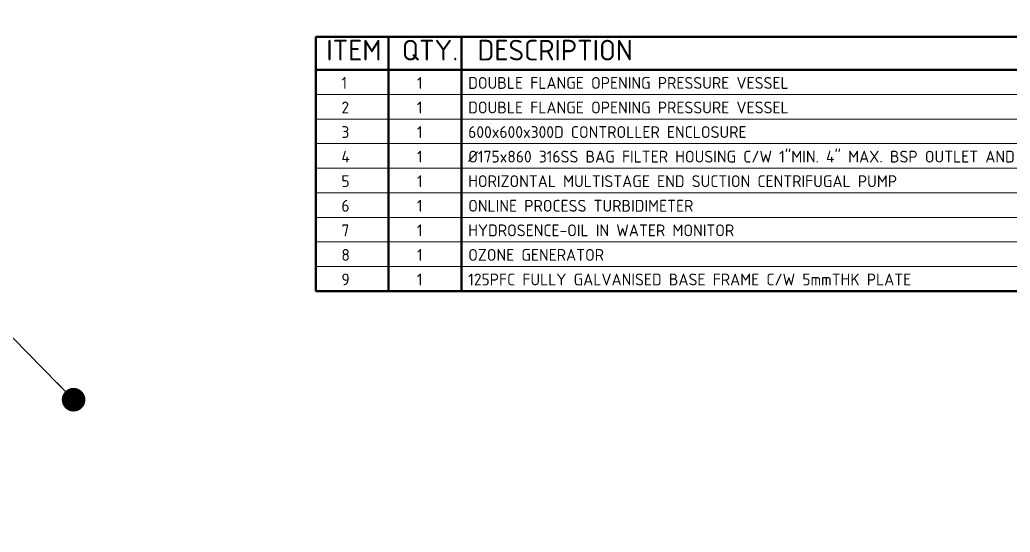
# Paper-space layout 'Layout1' of a CAD drawing. Header units: millimetres. Extents: x 0 to 420, y 0 to 297.
# Drawn here: x 141.6 to 309.4, y 105 to 191.8 of the extents above; entities that cross this region are included whole.
import ezdxf
from ezdxf.enums import TextEntityAlignment as Align

# ---------------------------------------------------------------- set-up
doc = ezdxf.new("R2010")
doc.units = ezdxf.units.MM
for name, color, linetype, lineweight in [('.OUTLINE 3', 1, 'Continuous', 50), ('.TABLE', 8, 'Continuous', 18), ('.TEXT', 2, 'Continuous', 20)]:
    doc.layers.add(name, color=color, linetype=linetype, lineweight=lineweight)
doc.layers.add('.TITLE BLOCK ATTRIBUTES', color=2, linetype='Continuous')
doc.layers.add('.TITLE PAGE OUTLINE', color=252, linetype='Continuous', plot=False)
doc.styles.add('iso3098b.shx', font='iso3098b.shx')
doc.styles.add('ISOCP', font='isocp.shx')
doc.styles.add('ROMANS', font='romans')
doc.styles.add('style1', font='FRABK.TTF')
doc.dimstyles.new('AP-L-A1', dxfattribs={"dimscale": 0, "dimtxt": 3.5, "dimasz": 3, "dimexe": 1, "dimexo": 1, "dimtad": 1, "dimdec": 0, "dimdsep": 46, "dimtxsty": 'ISOCP', "dimcen": 2.5, "dimclrd": 256, "dimclre": 256, "dimclrt": 50, "dimadec": 0, "dimazin": 0, "dimtfac": 1, "dimtdec": 0, "dimtmove": 0, "dimatfit": 3, "dimfxl": 10, "dimarcsym": 0})

# ---------------------------------------------------------------- blocks, each defined once
blk = doc.blocks.new('AP TITLE BLOCK A3')
at = {"layer": '.TITLE PAGE OUTLINE', "linetype": 'Continuous', "lineweight": 0}
blk.add_3dface([(0, 0), (420, 0), (420, 297), (0, 297)], dxfattribs=at)
at = {"layer": '.TITLE BLOCK ATTRIBUTES', "style": 'style1'}
for tag, p in [('REVF', (12.75, 33)), ('00.00.06', (20.75, 33)), ('DRN6', (29.25, 33)), ('CHK6', (35.25, 33)), ('APP6', (41.25, 33)), ('REVE', (12.75, 29.5)), ('00.00.05', (20.75, 29.5)), ('DRN5', (29.25, 29.5)), ('CHK5', (35.25, 29.5)), ('APP5', (41.25, 29.5)), ('REVD', (12.75, 26)), ('00.00.04', (20.75, 26)), ('DRN4', (29.25, 26)), ('CHK4', (35.25, 26)), ('APP4', (41.25, 26)), ('REVC', (12.75, 22.5)), ('00.00.03', (20.75, 22.5)), ('DRN3', (29.25, 22.5)), ('CHK3', (35.25, 22.5)), ('APP3', (41.25, 22.5)), ('REVB', (12.75, 19)), ('00.00.02', (20.75, 19)), ('DRN2', (29.25, 19)), ('CHK2', (35.25, 19)), ('APP2', (41.25, 19)), ('REVA', (12.75, 15.5)), ('00.00.01', (20.75, 15.5)), ('DRN1', (29.25, 15.5)), ('CHK1', (35.25, 15.5)), ('APP1', (41.25, 15.5))]:
    blk.add_attdef(tag, text='', height=1.5, dxfattribs=at).set_placement(p, align=Align.MIDDLE_CENTER)
for tag, height, p in [('DESRP6', 1.5, (45.7, 33)), ('CLIENT', 3, (258.26, 31.25)), ('TITLE1', 3, (318.01, 31.25)), ('DESRP5', 1.5, (45.7, 29.5)), ('TITLE2', 3, (318.01, 26)), ('DESRP4', 1.5, (45.7, 26)), ('PROJ1', 3, (258.26, 24.75)), ('DESRP3', 1.5, (45.7, 22.5)), ('TITLE3', 3, (318.01, 20.87)), ('PROJ2', 3, (258.26, 20.25)), ('DESRP2', 1.5, (45.7, 19)), ('DESRP1', 1.5, (45.7, 15.5)), ('SHN', 3, (258.26, 13.75)), ('DRGNO.', 3, (318.01, 13.75)), ('A', 3, (404.58, 13.75))]:
    blk.add_attdef(tag, text='', height=height, dxfattribs=at).set_placement(p, align=Align.MIDDLE_LEFT)
at = {"layer": '.TITLE BLOCK ATTRIBUTES', "style": 'ROMANS'}
for tag, p in [('DRN', (248.76, 33)), ('CHK', (248.76, 29.5)), ('APP', (248.76, 26)), ('DATE', (248.76, 22.5)), ('SCALE', (248.76, 19)), ('TOL', (248.76, 15.5)), ('PGES', (248.76, 12))]:
    blk.add_attdef(tag, text='', height=1.5, dxfattribs=at).set_placement(p, align=Align.MIDDLE_RIGHT)

psp = doc.layouts.get("Layout1")

# ---------------------------------------------------------------- linework, layer by layer
at = {"layer": '.OUTLINE 3'}
for p, q in [((398.6, 188.9), (191.75, 188.9)), ((191.75, 145.86), (191.75, 188.9)), ((204.07, 188.9), (204.07, 145.86)), ((216.39, 188.9), (216.39, 145.86)), ((191.75, 183.3), (398.6, 183.3)), ((191.75, 145.86), (398.6, 145.86))]:
    psp.add_line(p, q, dxfattribs=at)
at = {"layer": '.TABLE'}
for p, q in [((191.75, 179.14), (398.6, 179.14)), ((191.75, 174.98), (398.6, 174.98)), ((191.75, 170.82), (398.6, 170.82)), ((191.75, 166.66), (398.6, 166.66)), ((191.75, 162.5), (398.6, 162.5)), ((191.75, 158.34), (398.6, 158.34)), ((191.75, 154.18), (398.6, 154.18)), ((191.75, 150.02), (398.6, 150.02))]:
    psp.add_line(p, q, dxfattribs=at)

# ---------------------------------------------------------------- block references
psp.add_blockref('AP TITLE BLOCK A3', (0, 0))

# ---------------------------------------------------------------- texts
at = {"layer": '.OUTLINE 3', "style": 'iso3098b.shx'}
for s, p in [('ITEM', (193.51, 184.9)), ('QTY.', (206.31, 184.9)), ('DESCRIPTION', (219.11, 184.9))]:
    psp.add_text(s, height=3.5, dxfattribs=at).set_placement(p)
at = {"layer": '.TEXT', "style": 'iso3098b.shx'}
for s, p in [('1', (196.07, 180.1)), ('1', (208.87, 180.1)), ('DOUBLE FLANGE OPENING PRESSURE VESSEL', (217.55, 180.1)), ('2', (196.07, 175.94)), ('1', (208.87, 175.94)), ('DOUBLE FLANGE OPENING PRESSURE VESSEL', (217.55, 175.94)), ('3', (196.07, 171.78)), ('1', (208.87, 171.78)), ('600x600x300D CONTROLLER ENCLOSURE', (217.55, 171.78)), ('4', (196.07, 167.62)), ('1', (208.87, 167.62)), ('%%C175x860 316SS BAG FILTER HOUSING C/W 1"MIN. 4" MAX. BSP OUTLET AND INLET', (217.55, 167.62)), ('5', (196.07, 163.46)), ('1', (208.87, 163.46)), ('HORIZONTAL MULTISTAGE END SUCTION CENTRIFUGAL PUMP', (217.55, 163.46)), ('6', (196.07, 159.3)), ('1', (208.87, 159.3)), ('ONLINE PROCESS TURBIDIMETER', (217.55, 159.3)), ('7', (196.07, 155.14)), ('1', (208.87, 155.14)), ('HYDROSENCE-OIL IN WATER MONITOR', (217.55, 155.14)), ('8', (196.07, 150.98)), ('1', (208.87, 150.98)), ('OZONE GENERATOR', (217.55, 150.98)), ('9', (196.07, 146.82)), ('1', (208.87, 146.82)), ('125PFC FULLY GALVANISED BASE FRAME C/W 5mmTHK PLATE', (217.55, 146.82))]:
    psp.add_text(s, height=2, dxfattribs=at).set_placement(p)

# ---------------------------------------------------------------- leaders
at = {"layer": '.OUTLINE 3'}
psp.add_leader([(150.69, 127.46), (117.51, 161.16)], dimstyle='AP-L-A1', override={"dimscale": 1, "dimasz": 4, "dimldrblk": 'Dot'}, dxfattribs=at)

doc.saveas('drawing.dxf')
